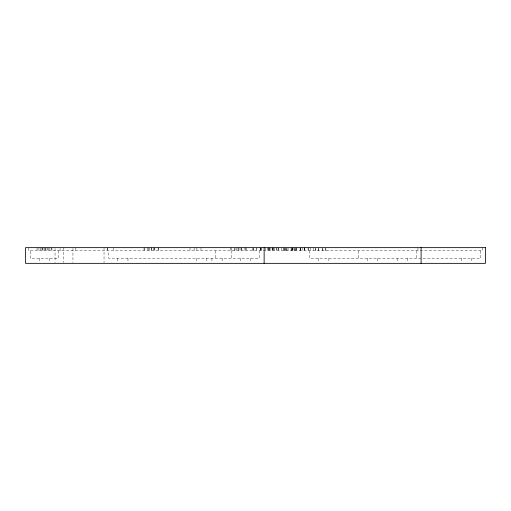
<?xml version="1.0" encoding="UTF-8"?>
<svg xmlns="http://www.w3.org/2000/svg" width="511" height="511" viewBox="0 0 511 511"><rect width="100%" height="100%" fill="white"/><g stroke="black" fill="none" stroke-linecap="round" stroke-linejoin="round"><path stroke-width="0.38" stroke-dasharray="2.56 1.92" d="M482.314 247.65L482.314 250.792L28.686 250.792L28.686 247.65M480.742 250.792L480.742 258.323L309.653 258.323L309.653 250.792M471.717 258.323L471.717 262.628M461.516 258.323L461.516 262.628M417.953 247.65L417.953 250.792M416.388 250.792L416.388 258.323M407.363 258.323L407.363 262.628M397.156 258.323L397.156 262.628M377.54 258.323L377.54 262.628M367.339 258.323L367.339 262.628M358.313 250.792L358.313 258.323M328.88 258.323L328.88 262.628M325.865 248.435L325.865 250.792M325.481 247.65L325.481 250.792M322.843 248.435L322.843 250.792M322.645 247.65L322.645 250.792M318.679 258.323L318.679 262.628M318.455 248.435L318.455 250.792M318.264 247.65L318.264 250.792M315.664 248.435L315.664 250.792M315.242 247.65L315.242 250.792M313.217 247.65L313.217 250.792M310.209 247.65L310.209 250.792M308.433 247.65L308.433 250.792M308.082 247.65L308.082 250.792M304.741 247.65L304.741 250.792M304.55 247.65L304.55 250.792M304.224 247.65L304.224 250.792M302.429 247.65L302.429 250.792M300.672 247.65L300.672 250.792M300.417 247.65L300.417 250.792M300.091 248.435L300.091 250.792M296.744 247.65L296.744 250.792M296.572 247.65L296.572 250.792M295.703 247.65L295.703 250.792M295.019 248.435L295.051 250.792M294.336 248.435L294.336 250.792M293.953 247.65L293.953 250.792M292.726 247.65L292.726 250.792M292.33 247.65L292.33 250.792M292.094 247.65L292.094 250.792M291.315 248.435L291.315 250.792M291.11 247.65L291.11 250.792M288.07 247.65L288.038 250.792M286.927 248.435L286.927 250.792M286.735 247.65L286.735 250.792M285.342 247.65L285.342 250.792M285.029 248.435L285.029 250.792M284.135 248.435L284.135 250.792M284.084 247.65L284.084 250.792M283.714 247.65L283.714 250.792M281.689 247.65L281.689 250.792M278.68 247.65L278.68 250.792M278.176 247.65L278.176 250.792M276.905 247.65L276.905 250.792M276.553 247.65L276.553 250.792M274.528 247.65L274.528 250.792M273.213 247.65L273.213 250.792M273.021 247.65L273.021 250.792M272.695 247.65L272.695 250.792M272.408 247.65L272.408 250.792M270.907 247.65L270.9 250.792M269.246 247.65L269.246 250.792M269.144 247.65L269.144 250.792M268.888 247.65L268.888 250.792M268.562 247.65L268.562 250.792M267.215 247.65L267.215 250.792M265.215 247.65L265.215 250.792M261.198 247.65L261.198 250.792M260.993 247.65L260.993 250.792M260.802 247.65L260.802 250.792M260.565 247.65L260.565 250.792M259.422 250.792L259.422 258.323L108.741 258.323L108.741 250.792M256.541 247.65L256.541 250.792L256.509 248.435M253.807 247.65L253.807 250.792M253.501 248.435L253.501 250.792M252.555 247.65L252.555 250.792M250.396 258.323L250.396 262.628M246.647 247.65L246.647 250.792M245.382 247.65L245.382 250.792M244.903 247.65L244.903 250.792M241.562 247.65L241.562 250.792M241.23 247.65L241.23 250.792M240.196 258.323L240.196 262.628M240.023 247.65L240.023 250.792M238.145 247.65L238.145 250.792M238.081 247.65L238.081 250.792M236.152 247.65L236.152 250.792M234.996 247.65L234.996 250.792M234.594 248.435L234.594 250.792M231.291 247.65L231.291 250.792M231.17 250.792L231.17 258.323M230.793 247.65L230.793 250.792M222.144 258.323L222.144 262.628M215.476 250.792L215.476 258.323M211.944 258.323L211.944 262.628M206.45 258.323L206.45 262.628M200.989 247.65L200.989 250.792M196.869 247.65L196.869 250.792M196.25 258.323L196.25 262.628M194.129 247.65L194.129 250.792M190.015 247.65L190.015 250.792M158.614 247.65L158.614 250.792M158.135 247.65L158.135 250.792M154.795 247.65L154.795 250.792M154.463 247.65L154.463 250.792M153.249 247.65L153.249 250.792M151.377 247.65L151.377 250.792M151.313 247.65L151.313 250.792M149.384 247.65L149.384 250.792M148.228 247.65L148.228 250.792M147.82 247.65L147.82 250.792M144.524 247.65L144.524 250.792M144.019 247.65L144.019 250.792M127.967 258.323L127.967 262.628M117.766 258.323L117.766 262.628M113.397 247.65L113.397 250.792M107.489 247.65L107.489 250.792M107.169 247.65L107.169 250.792M104.033 247.65L104.033 262.565M75.462 247.65L75.462 250.792M72.939 248.435L72.939 262.565M63.223 247.65L63.223 262.565M60.081 248.435L60.081 250.792M58.51 250.792L58.51 258.323L30.258 258.323L30.258 250.792M55.041 248.435L55.041 262.565M51.905 247.65L51.905 250.792M51.726 247.65L51.726 250.792M49.874 247.65L49.874 250.792M49.484 258.323L49.484 262.628M48.072 247.65L48.072 250.792M47.881 247.65L47.881 250.792M45.952 247.65L45.952 250.792M45.754 247.65L45.754 250.792M44.457 247.65L44.457 250.792M43.007 247.65L43.007 250.792M42.796 247.65L42.796 250.792M41.972 247.65L41.972 250.792M40.759 247.65L40.759 250.792M39.283 258.323L39.283 262.628M38.9 247.65L38.9 250.792M37.047 247.65L37.047 250.792"/><path stroke-width="0.77" d="M421.096 247.65L421.096 263.35M264.136 247.65L264.136 263.35M485.45 247.65L25.55 247.65L25.55 263.35L485.45 263.35L485.45 247.65"/></g></svg>
